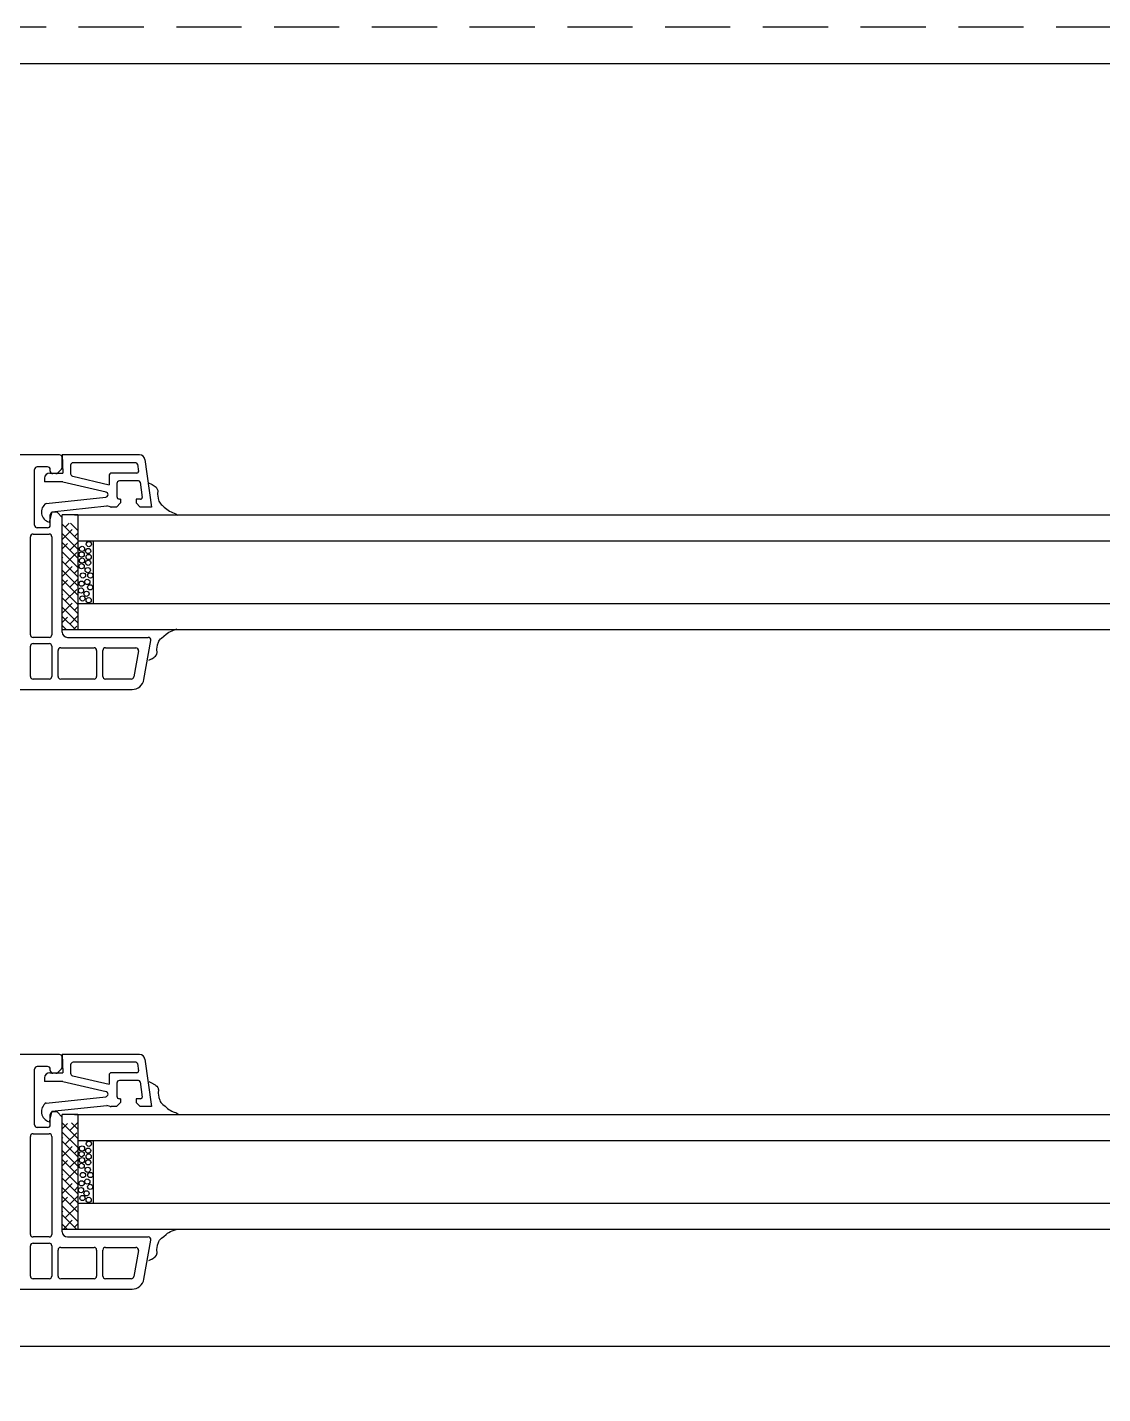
# Model space of a CAD drawing. Header units: millimetres. Extents: x -27104 to 125781, y -3376 to 46996.
# Drawn here: x 55944.26 to 55948.3, y 18850.1 to 18855.23 of the extents above; entities that cross this region are included whole.
import ezdxf

# ---------------------------------------------------------------- set-up
doc = ezdxf.new("R2010")
doc.units = ezdxf.units.MM
doc.header["$LTSCALE"] = 100
doc.header["$MEASUREMENT"] = 0
doc.linetypes.add('HIDDEN2', pattern=[0.1875, 0.125, -0.0625])
doc.layers.get('0').update_dxf_attribs({"linetype": 'CONTINUOUS'})
for name, color, linetype in [('ELE9', 9, 'CONTINUOUS'), ('WIN-G', 252, 'CONTINUOUS'), ('WIN2', 5, 'CONTINUOUS')]:
    doc.layers.add(name, color=color, linetype=linetype)

# ---------------------------------------------------------------- blocks, each defined once
blk = doc.blocks.new('A$C37502152')
at = {"layer": 'WIN-G', "linetype": 'HIDDEN2'}
blk.add_line((703.15, 253), (89.5, 253), dxfattribs=at)
at = {"ltscale": 1000}
blk.add_wipeout([(1400, 246), (0, 246), (0, 0), (1400, 0)], dxfattribs=at)
at = {"layer": 'WIN-G'}
for p, q in [((1347, 246), (53, 246)), ((141.45, 165.72), (142.25, 165.32)), ((142.25, 165.32), (142.28, 165.31)), ((142.28, 165.31), (142.66, 165.09)), ((142.66, 165.09), (142.83, 164.96)), ((142.83, 164.96), (142.99, 164.81)), ((142.99, 164.81), (143.17, 164.57)), ((143.17, 164.57), (143.24, 164.44)), ((143.24, 164.44), (143.29, 164.3)), ((143.29, 164.3), (143.31, 164.15)), ((143.31, 163.99), (143.29, 163.68)), ((143.29, 163.68), (143.29, 163.41)), ((143.29, 163.41), (143.31, 163.15)), ((143.31, 164.15), (143.31, 163.99)), ((143.31, 163.15), (143.41, 162.63)), ((143.41, 162.63), (143.56, 162.14)), ((143.56, 162.14), (143.66, 161.92)), ((143.66, 161.92), (143.79, 161.71)), ((143.79, 161.71), (143.96, 161.51)), ((143.96, 161.51), (144.15, 161.33)), ((144.15, 161.33), (144.58, 161)), ((144.58, 161), (145.07, 160.58)), ((145.07, 160.58), (145.32, 160.38)), ((145.32, 160.38), (145.58, 160.2)), ((145.58, 160.2), (145.87, 160.05)), ((145.87, 160.05), (146.17, 159.92)), ((146.17, 159.92), (146.8, 159.7)), ((128, 159.5), (125, 159.5)), ((125, 137.5), (125, 159.5)), ((125, 157.71), (128, 154.71)), ((125.59, 157.12), (126.36, 157.9)), ((126.58, 157.9), (128, 156.48)), ((127.38, 159.5), (717.15, 159.5)), ((128, 159.5), (128, 137.5)), ((146.8, 159.7), (147.13, 159.41)), ((125, 154.77), (126.91, 156.68)), ((125, 155.94), (128, 152.94)), ((127.35, 155.36), (128, 156.01)), ((125, 154.17), (128, 151.17)), ((125, 153.01), (126.03, 154.03)), ((125, 152.4), (128, 149.4)), ((125.59, 150.05), (127.8, 152.26)), ((126.47, 152.71), (128, 154.24)), ((128, 154.5), (717.15, 154.5)), ((131, 142.5), (131, 154.5)), ((125, 151.24), (125.14, 151.38)), ((125, 150.64), (128, 147.64)), ((125, 147.7), (126.91, 149.61)), ((125, 148.87), (128, 145.87)), ((125, 147.1), (128, 144.1)), ((125, 145.93), (126.03, 146.96)), ((126.47, 145.63), (128, 147.17)), ((127.35, 148.29), (128, 148.93)), ((125, 145.33), (128, 142.33)), ((125, 144.17), (125.14, 144.31)), ((125.59, 142.98), (127.8, 145.19)), ((125, 143.57), (128, 140.57)), ((125, 140.63), (126.91, 142.54)), ((125, 141.8), (128, 138.8)), ((127.35, 141.21), (128, 141.86)), ((128, 142.5), (717.15, 142.5)), ((125, 140.03), (127.53, 137.5)), ((125, 138.86), (126.03, 139.89)), ((126.47, 138.56), (128, 140.1)), ((125, 138.26), (125.76, 137.5)), ((125, 137.5), (128, 137.5)), ((127.17, 137.5), (127.8, 138.12)), ((127.38, 137.5), (717.15, 137.5)), ((144.47, 136.2), (144.96, 136.62)), ((144.96, 136.62), (145.21, 136.82)), ((145.21, 136.82), (145.47, 137)), ((145.47, 137), (145.76, 137.15)), ((145.76, 137.15), (146.06, 137.28)), ((146.06, 137.28), (146.68, 137.5)), ((146.68, 137.5), (147.02, 137.62)), ((143.17, 133.79), (143.2, 134.05)), ((143.17, 133.52), (143.17, 133.79)), ((143.2, 134.05), (143.3, 134.57)), ((143.3, 134.57), (143.44, 135.05)), ((143.44, 135.05), (143.55, 135.28)), ((143.55, 135.28), (143.67, 135.49)), ((143.67, 135.49), (143.85, 135.69)), ((143.85, 135.69), (144.04, 135.87)), ((144.04, 135.87), (144.47, 136.2)), ((141.58, 131.6), (142.14, 131.88)), ((142.14, 131.88), (142.17, 131.89)), ((142.17, 131.89), (142.55, 132.11)), ((142.55, 132.11), (142.72, 132.24)), ((142.72, 132.24), (142.88, 132.39)), ((142.88, 132.39), (143.06, 132.63)), ((143.06, 132.63), (143.13, 132.76)), ((143.13, 132.76), (143.17, 132.9)), ((143.2, 133.21), (143.17, 133.52)), ((143.17, 132.9), (143.2, 133.05)), ((143.2, 133.05), (143.2, 133.21)), ((141.59, 50.81), (142.39, 50.41)), ((142.39, 50.41), (142.42, 50.4)), ((142.42, 50.4), (142.8, 50.18)), ((142.8, 50.18), (142.97, 50.05)), ((142.97, 50.05), (143.13, 49.9)), ((143.13, 49.9), (143.31, 49.66)), ((143.31, 49.66), (143.38, 49.53)), ((143.38, 49.53), (143.42, 49.39)), ((143.42, 49.39), (143.44, 49.24)), ((143.44, 49.08), (143.42, 48.77)), ((143.42, 48.77), (143.42, 48.5)), ((143.42, 48.5), (143.45, 48.24)), ((143.44, 49.24), (143.44, 49.08)), ((143.45, 48.24), (143.55, 47.72)), ((143.55, 47.72), (143.69, 47.24)), ((143.69, 47.24), (143.8, 47.01)), ((143.8, 47.01), (143.92, 46.8)), ((143.92, 46.8), (144.09, 46.6)), ((144.09, 46.6), (144.29, 46.42)), ((144.29, 46.42), (144.72, 46.09)), ((144.72, 46.09), (145.21, 45.67)), ((145.21, 45.67), (145.46, 45.47)), ((145.46, 45.47), (145.72, 45.29)), ((145.72, 45.29), (146.01, 45.14)), ((146.01, 45.14), (146.31, 45.01)), ((146.31, 45.01), (146.93, 44.79)), ((146.93, 44.79), (147.27, 44.5)), ((128, 44.5), (125, 44.5)), ((125, 22.5), (125, 44.5)), ((125, 42.9), (128, 39.9)), ((125, 41.73), (126.03, 42.76)), ((126.47, 41.43), (127.94, 42.9)), ((126.77, 42.9), (128, 41.67)), ((127.38, 44.5), (717.15, 44.5)), ((128, 44.5), (128, 22.5)), ((125, 41.13), (128, 38.13)), ((125, 39.96), (125.14, 40.11)), ((125, 39.36), (128, 36.36)), ((125.59, 38.78), (127.8, 40.99)), ((128, 39.5), (717.15, 39.5)), ((131, 27.5), (131, 39.5)), ((125, 36.43), (126.91, 38.34)), ((125, 37.6), (128, 34.6)), ((127.35, 37.01), (128, 37.66)), ((125, 35.83), (128, 32.83)), ((125, 34.66), (126.03, 35.69)), ((126.47, 34.36), (128, 35.89)), ((125, 34.06), (128, 31.06)), ((125, 32.89), (125.14, 33.03)), ((125, 32.29), (128, 29.29)), ((125.59, 31.71), (127.8, 33.92)), ((125, 29.36), (126.91, 31.27)), ((125, 30.52), (128, 27.52)), ((127.35, 29.94), (128, 30.59)), ((125, 28.76), (128, 25.76)), ((125, 27.59), (126.03, 28.61)), ((125, 26.99), (128, 23.99)), ((125.59, 24.64), (127.8, 26.85)), ((126.47, 27.29), (128, 28.82)), ((128, 27.5), (717.15, 27.5)), ((125, 25.82), (125.14, 25.96)), ((125, 25.22), (127.72, 22.5)), ((125.22, 22.5), (126.91, 24.2)), ((125, 23.45), (125.95, 22.5)), ((125, 22.5), (128, 22.5)), ((127.35, 22.87), (128, 23.52)), ((127.38, 22.5), (717.15, 22.5)), ((144.04, 20.75), (144.47, 21.08)), ((144.47, 21.08), (144.96, 21.5)), ((144.96, 21.5), (145.21, 21.7)), ((145.21, 21.7), (145.47, 21.88)), ((145.47, 21.88), (145.76, 22.03)), ((145.76, 22.03), (146.06, 22.16)), ((146.06, 22.16), (146.68, 22.38)), ((146.68, 22.38), (147.02, 22.5)), ((143.17, 18.67), (143.2, 18.93)), ((143.17, 18.4), (143.17, 18.67)), ((143.2, 18.08), (143.17, 18.4)), ((143.2, 18.93), (143.3, 19.45)), ((143.3, 19.45), (143.44, 19.93)), ((143.44, 19.93), (143.55, 20.16)), ((143.55, 20.16), (143.67, 20.37)), ((143.67, 20.37), (143.85, 20.57)), ((143.85, 20.57), (144.04, 20.75)), ((141.58, 16.48), (142.14, 16.75)), ((142.14, 16.75), (142.17, 16.77)), ((142.17, 16.77), (142.55, 16.99)), ((142.55, 16.99), (142.72, 17.12)), ((142.72, 17.12), (142.88, 17.27)), ((142.88, 17.27), (143.06, 17.51)), ((143.06, 17.51), (143.13, 17.64)), ((143.13, 17.64), (143.17, 17.77)), ((143.17, 17.77), (143.2, 17.93)), ((143.2, 17.93), (143.2, 18.08)), ((1336, 0), (64, 0))]:
    blk.add_line(p, q, dxfattribs=at)
for centre in [(128.72, 151.89), (128.8, 152.97), (129.97, 152.56), (130.11, 153.88), (128.72, 149.64), (128.8, 150.73), (129.89, 148.89), (129.97, 150.31), (130.07, 151.42), (128.72, 146.29), (128.97, 147.88), (129.81, 146.63), (130.39, 147.88), (128.6, 144.98), (129.66, 144.36), (130.37, 145.6), (128.87, 143.47), (130.07, 143.12), (130.11, 38.88), (128.72, 36.89), (128.8, 37.97), (129.97, 37.56), (130.07, 36.42), (128.72, 34.64), (128.8, 35.73), (129.89, 33.89), (129.97, 35.31), (128.72, 31.29), (128.97, 32.88), (129.81, 31.63), (130.39, 32.88), (128.6, 29.98), (128.87, 28.47), (129.66, 29.36), (130.37, 30.6), (130.07, 28.12)]:
    blk.add_circle(centre, 0.5, dxfattribs=at)
at = {"layer": 'WIN2'}
for p, q in [((124.5, 171), (50.5, 171)), ((139.84, 171), (124.99, 171)), ((124.99, 171), (125.11, 167.5)), ((125, 168.61), (125, 170.5)), ((119.7, 157.5), (119.7, 168.2)), ((122.2, 168.7), (120.2, 168.7)), ((122.7, 167.9), (122.7, 168.2)), ((124.15, 167.55), (124.86, 168.25)), ((126.61, 169), (126.61, 167.39)), ((139.14, 169.5), (127.11, 169.5)), ((139.44, 169.24), (139.64, 167.84)), ((140.83, 170.13), (142.11, 161)), ((121.61, 166.5), (121.61, 165.8)), ((125.11, 165.8), (121.61, 165.8)), ((122.61, 167.5), (125.11, 167.5)), ((123.79, 167.4), (123.2, 167.4)), ((125.11, 165.8), (133.4, 163.88)), ((127, 166.9), (133.98, 165.28)), ((133.98, 167), (133.98, 165.28)), ((139.34, 167.5), (134.48, 167.5)), ((135.48, 165.5), (135.48, 163)), ((139.64, 166), (135.98, 166)), ((139.93, 165.74), (140.34, 162.84)), ((121.91, 161.69), (133.34, 162.9)), ((136.18, 162.5), (135.98, 162.5)), ((136.18, 162.5), (136.18, 161.8)), ((140.04, 162.5), (139.18, 162.5)), ((139.18, 162.5), (139.18, 161.8)), ((123.01, 160.1), (122.48, 158.1)), ((123.01, 160.1), (133.54, 161.21)), ((124, 160), (123.2, 160)), ((125, 159), (124, 160)), ((134.19, 161.05), (133.54, 161.21)), ((135.38, 161), (134.36, 161)), ((136.18, 161.8), (135.38, 161)), ((139.18, 161.8), (139.98, 161)), ((142.11, 161), (139.98, 161)), ((122.7, 157.5), (122.7, 159.5)), ((125, 137), (125, 159)), ((118.9, 136.5), (118.9, 155.3)), ((119.4, 155.8), (122.5, 155.8)), ((122.2, 157), (120.2, 157)), ((123, 155.3), (123, 136.5)), ((118.9, 128.5), (118.9, 134.3)), ((122.5, 136), (119.4, 136)), ((119.4, 134.8), (122.5, 134.8)), ((123, 134.3), (123, 128.5)), ((124.7, 134), (131.1, 134)), ((126, 136), (141.5, 136)), ((133.3, 134), (139.12, 134)), ((140.67, 127.9), (141.99, 135.41)), ((124.2, 128.5), (124.2, 133.5)), ((131.6, 133.5), (131.6, 128.5)), ((132.8, 128.5), (132.8, 133.5)), ((139.61, 133.41), (138.73, 128.41)), ((50.5, 126), (138.4, 126)), ((122.5, 128), (119.4, 128)), ((131.1, 128), (124.7, 128)), ((138.24, 128), (133.3, 128)), ((124.5, 56), (50.5, 56)), ((139.84, 56), (124.99, 56)), ((124.99, 56), (125.11, 52.5)), ((125, 53.61), (125, 55.5)), ((140.83, 55.13), (142.11, 46)), ((119.7, 42.5), (119.7, 53.2)), ((122.2, 53.7), (120.2, 53.7)), ((122.61, 52.5), (125.11, 52.5)), ((122.7, 52.9), (122.7, 53.2)), ((124.15, 52.55), (124.86, 53.25)), ((126.61, 54), (126.61, 52.39)), ((139.14, 54.5), (127.11, 54.5)), ((139.34, 52.5), (134.48, 52.5)), ((139.44, 54.24), (139.64, 52.84)), ((121.61, 51.5), (121.61, 50.8)), ((125.11, 50.8), (121.61, 50.8)), ((123.79, 52.4), (123.2, 52.4)), ((125.11, 50.8), (133.4, 48.88)), ((127, 51.9), (133.98, 50.28)), ((133.98, 52), (133.98, 50.28)), ((135.48, 50.5), (135.48, 48)), ((139.64, 51), (135.98, 51)), ((139.93, 50.74), (140.34, 47.84)), ((121.91, 46.69), (133.34, 47.9)), ((136.18, 47.5), (135.98, 47.5)), ((136.18, 47.5), (136.18, 46.8)), ((140.04, 47.5), (139.18, 47.5)), ((139.18, 47.5), (139.18, 46.8)), ((123.01, 45.1), (122.48, 43.1)), ((123.01, 45.1), (133.54, 46.21)), ((124, 45), (123.2, 45)), ((125, 44), (124, 45)), ((134.19, 46.05), (133.54, 46.21)), ((135.38, 46), (134.36, 46)), ((136.18, 46.8), (135.38, 46)), ((139.18, 46.8), (139.98, 46)), ((142.11, 46), (139.98, 46)), ((122.2, 42), (120.2, 42)), ((122.7, 42.5), (122.7, 44.5)), ((125, 22), (125, 44)), ((118.9, 21.5), (118.9, 40.3)), ((119.4, 40.8), (122.5, 40.8)), ((123, 40.3), (123, 21.5)), ((122.5, 21), (119.4, 21)), ((126, 21), (141.5, 21)), ((118.9, 13.5), (118.9, 19.3)), ((119.4, 19.8), (122.5, 19.8)), ((123, 19.3), (123, 13.5)), ((124.2, 13.5), (124.2, 18.5)), ((124.7, 19), (131.1, 19)), ((131.6, 18.5), (131.6, 13.5)), ((132.8, 13.5), (132.8, 18.5)), ((133.3, 19), (139.12, 19)), ((139.61, 18.41), (138.73, 13.41)), ((140.67, 12.9), (141.99, 20.41)), ((50.5, 11), (138.4, 11)), ((122.5, 13), (119.4, 13)), ((131.1, 13), (124.7, 13)), ((138.24, 13), (133.3, 13))]:
    blk.add_line(p, q, dxfattribs=at)
for centre, radius, start, end in [((124.5, 170.5), 0.5, 0, 90), ((139.84, 170), 1, 7.6518, 90), ((120.2, 168.2), 0.5, 90, 180), ((122.2, 168.2), 0.5, 0, 90), ((123.2, 167.9), 0.5, 180, 270), ((124.5, 168.61), 0.5, 315, 0), ((127.11, 169), 0.5, 90, 180), ((139.14, 169.2), 0.3, 7.4356, 90.1302), ((139.34, 167.8), 0.3, 269.8698, 8.3768), ((122.61, 166.5), 1, 90, 180), ((123.79, 167.9), 0.5, 270, 315), ((127.11, 167.39), 0.5, 180, 256.9391), ((134.48, 167), 0.5, 90, 180), ((135.98, 165.5), 0.5, 90, 180), ((139.64, 165.7), 0.3, 7.6235, 90.1302), ((133.28, 163.39), 0.5, 276, 76.9391), ((135.98, 163), 0.5, 180, 270), ((140.04, 162.8), 0.3, 269.8698, 8.3917), ((123.01, 160.03), 2, 123.609, 254.4966), ((123.2, 159.5), 0.5, 90, 180), ((134.36, 161.3), 0.3, 236.8254, 270), ((120.2, 157.5), 0.5, 180, 270), ((122.2, 157.5), 0.5, 270, 0), ((119.4, 155.3), 0.5, 90, 180), ((122.5, 155.3), 0.5, 0, 90), ((119.4, 136.5), 0.5, 180, 270), ((122.5, 136.5), 0.5, 270, 0), ((126, 137), 1, 180, 270), ((119.4, 134.3), 0.5, 90, 180), ((122.5, 134.3), 0.5, 0, 90), ((124.7, 133.5), 0.5, 90, 180), ((131.1, 133.5), 0.5, 0, 90), ((133.3, 133.5), 0.5, 90, 180), ((139.12, 133.5), 0.5, 350, 90), ((141.5, 135.5), 0.5, 350, 90), ((119.4, 128.5), 0.5, 180, 270), ((122.5, 128.5), 0.5, 270, 0), ((124.7, 128.5), 0.5, 180, 270), ((131.1, 128.5), 0.5, 270, 0), ((133.3, 128.5), 0.5, 180, 270), ((138.24, 128.5), 0.5, 270, 350), ((138.4, 128.3), 2.3, 270, 350), ((124.5, 55.5), 0.5, 0, 90), ((139.84, 55), 1, 7.6518, 90), ((120.2, 53.2), 0.5, 90, 180), ((122.61, 51.5), 1, 90, 180), ((122.2, 53.2), 0.5, 0, 90), ((123.2, 52.9), 0.5, 180, 270), ((123.79, 52.9), 0.5, 270, 315), ((124.5, 53.61), 0.5, 315, 0), ((127.11, 54), 0.5, 90, 180), ((134.48, 52), 0.5, 90, 180), ((139.14, 54.2), 0.3, 7.4356, 90.1302), ((139.34, 52.8), 0.3, 269.8698, 8.3768), ((127.11, 52.39), 0.5, 180, 256.9391), ((135.98, 50.5), 0.5, 90, 180), ((139.64, 50.7), 0.3, 7.6235, 90.1302), ((133.28, 48.39), 0.5, 276, 76.9391), ((135.98, 48), 0.5, 180, 270), ((140.04, 47.8), 0.3, 269.8698, 8.3917), ((123.01, 45.03), 2, 123.609, 254.4966), ((123.2, 44.5), 0.5, 90, 180), ((134.36, 46.3), 0.3, 236.8254, 270), ((120.2, 42.5), 0.5, 180, 270), ((122.2, 42.5), 0.5, 270, 0), ((119.4, 40.3), 0.5, 90, 180), ((122.5, 40.3), 0.5, 0, 90), ((119.4, 21.5), 0.5, 180, 270), ((122.5, 21.5), 0.5, 270, 0), ((126, 22), 1, 180, 270), ((141.5, 20.5), 0.5, 350, 90), ((119.4, 19.3), 0.5, 90, 180), ((122.5, 19.3), 0.5, 0, 90), ((124.7, 18.5), 0.5, 90, 180), ((131.1, 18.5), 0.5, 0, 90), ((133.3, 18.5), 0.5, 90, 180), ((139.12, 18.5), 0.5, 350, 90), ((119.4, 13.5), 0.5, 180, 270), ((122.5, 13.5), 0.5, 270, 0), ((124.7, 13.5), 0.5, 180, 270), ((131.1, 13.5), 0.5, 270, 0), ((133.3, 13.5), 0.5, 180, 270), ((138.24, 13.5), 0.5, 270, 350), ((138.4, 13.3), 2.3, 270, 350)]:
    blk.add_arc(centre, radius, start, end, dxfattribs=at)
blk = doc.blocks.new('ggtyu')
at = {"layer": 'ELE9', "color": 253, "ltscale": 0.1, "xscale": 0.01956378461538462, "yscale": 0.01956378461538462, "zscale": 0.01956378461538462}
blk.add_blockref('A$C37502152', (55752.4904, 19014.0786), dxfattribs=at)
at = {"layer": 'ELE9', "color": 253, "ltscale": 0.1}
blk.add_lwpolyline([(55806.2909, 19014.0786), (55296.1652, 19014.0786), (55296.1652, 18635.0229), (55540.7125, 18635.0229), (55540.7125, 18740.6673), (55542.6689, 18740.6673, -0.414214), (55597.4475, 18685.8887), (55597.4475, 18413.4704)], format="xyb", dxfattribs=at)

msp = doc.modelspace()

# ---------------------------------------------------------------- block references
msp.add_blockref('ggtyu', (189.4577, -163.799))

doc.saveas('drawing.dxf')
